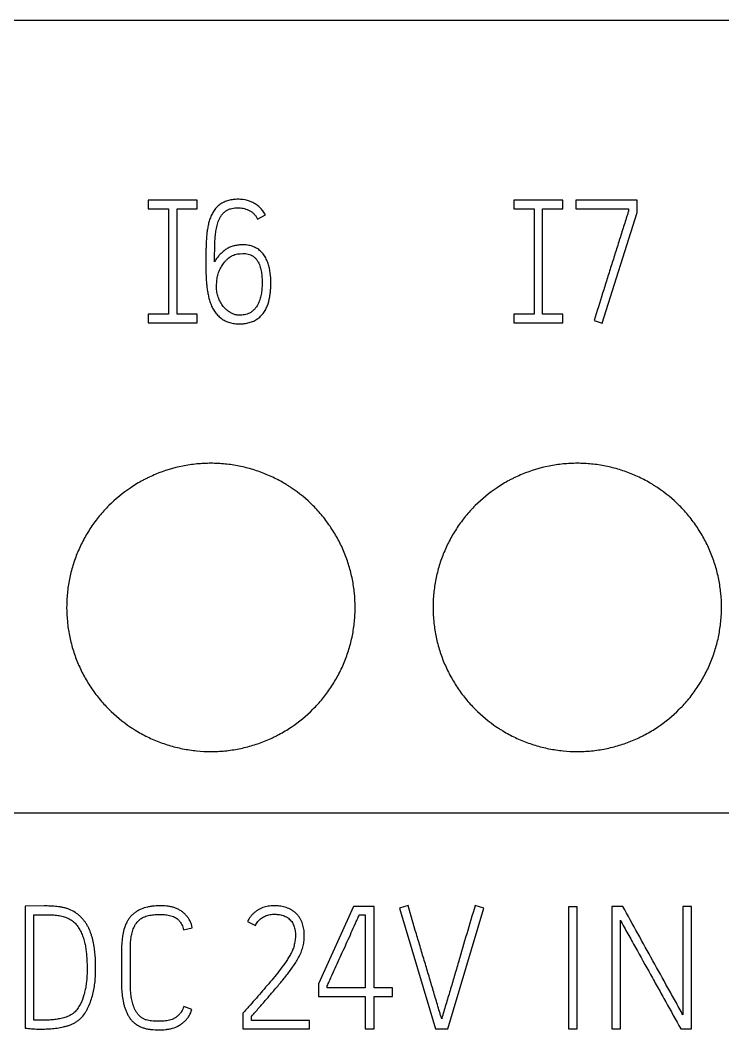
# Model space of a CAD drawing. Extents: x 0 to 420, y 0 to 297.
# Drawn here: x 140.95 to 150.69, y 222.46 to 236.47 of the extents above; entities that cross this region are included whole.
import ezdxf

# ---------------------------------------------------------------- set-up
doc = ezdxf.new("R2010")
doc.units = 0
doc.header["$LTSCALE"] = 23.1
doc.layers.add('10000_FRONT', color=7, linetype='CONTINUOUS')
doc.layers.add('10500_FRONT_LABELING', color=7, linetype='CONTINUOUS')

msp = doc.modelspace()

# ---------------------------------------------------------------- linework, layer by layer
at = {"layer": '10000_FRONT', "color": 7, "linetype": 'CONTINUOUS'}
for p, q in [((92.607, 236.469), (164.107, 236.469)), ((92.607, 225.469), (164.107, 225.469))]:
    msp.add_line(p, q, dxfattribs=at)
for points, knots in [([(145.597, 228.319), (145.597, 228.385), (145.594, 228.45), (145.581, 228.579), (145.571, 228.644), (145.546, 228.771), (145.531, 228.834), (145.502, 228.928), (145.492, 228.959), (145.47, 229.021), (145.458, 229.052), (145.421, 229.143), (145.365, 229.26), (145.298, 229.372), (145.244, 229.453), (145.225, 229.48), (145.187, 229.533), (145.166, 229.559), (145.104, 229.636), (145.06, 229.684), (144.922, 229.823), (144.821, 229.906), (144.698, 229.988), (144.685, 229.997), (144.657, 230.015), (144.643, 230.024), (144.6, 230.049), (144.572, 230.065), (144.485, 230.112), (144.426, 230.14), (144.305, 230.19), (144.244, 230.212), (144.15, 230.241), (144.118, 230.25), (144.054, 230.266), (144.022, 230.273), (143.925, 230.293), (143.795, 230.312), (143.664, 230.319), (143.534, 230.319), (143.468, 230.316), (143.369, 230.306), (143.336, 230.302), (143.271, 230.292), (143.109, 230.264), (142.953, 230.217), (142.801, 230.154), (142.771, 230.141), (142.726, 230.119), (142.711, 230.112), (142.682, 230.097), (142.609, 230.059), (142.539, 230.017), (142.376, 229.908), (142.275, 229.825), (142.158, 229.708), (142.136, 229.685), (142.092, 229.636), (142.07, 229.611), (142.008, 229.535), (141.97, 229.483), (141.897, 229.375), (141.864, 229.319), (141.818, 229.232), (141.803, 229.203), (141.775, 229.143), (141.761, 229.113), (141.724, 229.023), (141.68, 228.9), (141.648, 228.774), (141.629, 228.678), (141.624, 228.646), (141.614, 228.581), (141.61, 228.549), (141.6, 228.45), (141.597, 228.385), (141.597, 228.319)], [0, 0, 0, 0, 0.03125, 0.03125, 0.0625, 0.0625, 0.09375, 0.09375, 0.109375, 0.109375, 0.125, 0.125, 0.15625, 0.1875, 0.1875, 0.203125, 0.203125, 0.21875, 0.21875, 0.25, 0.25, 0.3125, 0.3125, 0.320312, 0.320312, 0.328125, 0.328125, 0.34375, 0.34375, 0.375, 0.375, 0.40625, 0.40625, 0.421875, 0.421875, 0.4375, 0.4375, 0.46875, 0.5, 0.5, 0.53125, 0.53125, 0.546875, 0.546875, 0.5625, 0.625, 0.625, 0.640625, 0.640625, 0.648438, 0.648438, 0.65625, 0.6875, 0.6875, 0.75, 0.75, 0.765625, 0.765625, 0.78125, 0.78125, 0.8125, 0.8125, 0.84375, 0.84375, 0.859375, 0.859375, 0.875, 0.875, 0.90625, 0.9375, 0.9375, 0.953125, 0.953125, 0.96875, 0.96875, 1, 1, 1, 1]), ([(150.677, 228.319), (150.677, 228.385), (150.674, 228.45), (150.661, 228.579), (150.651, 228.644), (150.626, 228.771), (150.611, 228.834), (150.582, 228.928), (150.572, 228.959), (150.55, 229.021), (150.538, 229.052), (150.501, 229.143), (150.445, 229.26), (150.378, 229.372), (150.324, 229.453), (150.305, 229.48), (150.267, 229.533), (150.246, 229.559), (150.184, 229.636), (150.14, 229.684), (150.002, 229.823), (149.901, 229.906), (149.778, 229.988), (149.765, 229.997), (149.737, 230.015), (149.723, 230.024), (149.68, 230.049), (149.652, 230.065), (149.565, 230.112), (149.506, 230.14), (149.385, 230.19), (149.324, 230.212), (149.23, 230.241), (149.198, 230.25), (149.134, 230.266), (149.102, 230.273), (149.005, 230.293), (148.875, 230.312), (148.744, 230.319), (148.614, 230.319), (148.548, 230.316), (148.449, 230.306), (148.416, 230.302), (148.351, 230.292), (148.189, 230.264), (148.033, 230.217), (147.881, 230.154), (147.851, 230.141), (147.806, 230.119), (147.791, 230.112), (147.762, 230.097), (147.689, 230.059), (147.619, 230.017), (147.456, 229.908), (147.355, 229.825), (147.238, 229.708), (147.216, 229.685), (147.172, 229.636), (147.15, 229.611), (147.088, 229.535), (147.05, 229.483), (146.977, 229.375), (146.944, 229.319), (146.898, 229.232), (146.883, 229.203), (146.855, 229.143), (146.841, 229.113), (146.804, 229.023), (146.76, 228.9), (146.728, 228.774), (146.709, 228.678), (146.704, 228.646), (146.694, 228.581), (146.69, 228.549), (146.68, 228.45), (146.677, 228.385), (146.677, 228.319)], [0, 0, 0, 0, 0.03125, 0.03125, 0.0625, 0.0625, 0.09375, 0.09375, 0.109375, 0.109375, 0.125, 0.125, 0.15625, 0.1875, 0.1875, 0.203125, 0.203125, 0.21875, 0.21875, 0.25, 0.25, 0.3125, 0.3125, 0.320312, 0.320312, 0.328125, 0.328125, 0.34375, 0.34375, 0.375, 0.375, 0.40625, 0.40625, 0.421875, 0.421875, 0.4375, 0.4375, 0.46875, 0.5, 0.5, 0.53125, 0.53125, 0.546875, 0.546875, 0.5625, 0.625, 0.625, 0.640625, 0.640625, 0.648438, 0.648438, 0.65625, 0.6875, 0.6875, 0.75, 0.75, 0.765625, 0.765625, 0.78125, 0.78125, 0.8125, 0.8125, 0.84375, 0.84375, 0.859375, 0.859375, 0.875, 0.875, 0.90625, 0.9375, 0.9375, 0.953125, 0.953125, 0.96875, 0.96875, 1, 1, 1, 1]), ([(141.597, 228.319), (141.597, 228.253), (141.6, 228.188), (141.613, 228.058), (141.622, 227.994), (141.648, 227.867), (141.663, 227.803), (141.692, 227.709), (141.702, 227.678), (141.724, 227.616), (141.736, 227.586), (141.773, 227.495), (141.829, 227.377), (141.896, 227.265), (141.95, 227.184), (141.969, 227.157), (142.007, 227.104), (142.028, 227.078), (142.09, 227.002), (142.134, 226.953), (142.272, 226.815), (142.373, 226.732), (142.496, 226.649), (142.51, 226.64), (142.537, 226.622), (142.551, 226.614), (142.594, 226.588), (142.623, 226.572), (142.709, 226.525), (142.768, 226.497), (142.889, 226.447), (142.95, 226.425), (143.044, 226.396), (143.076, 226.387), (143.14, 226.371), (143.172, 226.364), (143.269, 226.345), (143.399, 226.325), (143.53, 226.319), (143.66, 226.319), (143.726, 226.322), (143.825, 226.331), (143.858, 226.335), (143.923, 226.345), (143.955, 226.351), (144.052, 226.37), (144.115, 226.386), (144.24, 226.424), (144.302, 226.446), (144.393, 226.483), (144.423, 226.497), (144.467, 226.518), (144.482, 226.525), (144.512, 226.54), (144.585, 226.578), (144.655, 226.62), (144.818, 226.729), (144.919, 226.812), (145.035, 226.929), (145.058, 226.953), (145.102, 227.001), (145.124, 227.026), (145.186, 227.102), (145.224, 227.154), (145.297, 227.263), (145.33, 227.318), (145.376, 227.405), (145.391, 227.434), (145.419, 227.494), (145.433, 227.524), (145.47, 227.615), (145.514, 227.738), (145.546, 227.864), (145.565, 227.959), (145.57, 227.992), (145.58, 228.056), (145.584, 228.089), (145.594, 228.187), (145.597, 228.253), (145.597, 228.319)], [0, 0, 0, 0, 0.03125, 0.03125, 0.0625, 0.0625, 0.09375, 0.09375, 0.109375, 0.109375, 0.125, 0.125, 0.15625, 0.1875, 0.1875, 0.203125, 0.203125, 0.21875, 0.21875, 0.25, 0.25, 0.3125, 0.3125, 0.320312, 0.320312, 0.328125, 0.328125, 0.34375, 0.34375, 0.375, 0.375, 0.40625, 0.40625, 0.421875, 0.421875, 0.4375, 0.4375, 0.46875, 0.5, 0.5, 0.53125, 0.53125, 0.546875, 0.546875, 0.5625, 0.5625, 0.59375, 0.59375, 0.625, 0.625, 0.640625, 0.640625, 0.648438, 0.648438, 0.65625, 0.6875, 0.6875, 0.75, 0.75, 0.765625, 0.765625, 0.78125, 0.78125, 0.8125, 0.8125, 0.84375, 0.84375, 0.859375, 0.859375, 0.875, 0.875, 0.90625, 0.9375, 0.9375, 0.953125, 0.953125, 0.96875, 0.96875, 1, 1, 1, 1]), ([(146.677, 228.319), (146.677, 228.253), (146.68, 228.188), (146.693, 228.058), (146.702, 227.994), (146.728, 227.867), (146.743, 227.803), (146.772, 227.709), (146.782, 227.678), (146.804, 227.616), (146.816, 227.586), (146.853, 227.495), (146.909, 227.377), (146.976, 227.265), (147.03, 227.184), (147.049, 227.157), (147.087, 227.104), (147.108, 227.078), (147.17, 227.002), (147.214, 226.953), (147.352, 226.815), (147.453, 226.732), (147.576, 226.649), (147.59, 226.64), (147.617, 226.622), (147.631, 226.614), (147.674, 226.588), (147.703, 226.572), (147.789, 226.525), (147.848, 226.497), (147.969, 226.447), (148.03, 226.425), (148.124, 226.396), (148.156, 226.387), (148.22, 226.371), (148.252, 226.364), (148.349, 226.345), (148.479, 226.325), (148.61, 226.319), (148.74, 226.319), (148.806, 226.322), (148.905, 226.331), (148.938, 226.335), (149.003, 226.345), (149.035, 226.351), (149.132, 226.37), (149.195, 226.386), (149.32, 226.424), (149.382, 226.446), (149.473, 226.483), (149.503, 226.497), (149.547, 226.518), (149.562, 226.525), (149.592, 226.54), (149.665, 226.578), (149.735, 226.62), (149.898, 226.729), (149.999, 226.812), (150.115, 226.929), (150.138, 226.953), (150.182, 227.001), (150.204, 227.026), (150.266, 227.102), (150.304, 227.154), (150.377, 227.263), (150.41, 227.318), (150.456, 227.405), (150.471, 227.434), (150.499, 227.494), (150.513, 227.524), (150.55, 227.615), (150.594, 227.738), (150.626, 227.864), (150.645, 227.959), (150.65, 227.992), (150.66, 228.056), (150.664, 228.089), (150.674, 228.187), (150.677, 228.253), (150.677, 228.319)], [0, 0, 0, 0, 0.03125, 0.03125, 0.0625, 0.0625, 0.09375, 0.09375, 0.109375, 0.109375, 0.125, 0.125, 0.15625, 0.1875, 0.1875, 0.203125, 0.203125, 0.21875, 0.21875, 0.25, 0.25, 0.3125, 0.3125, 0.320312, 0.320312, 0.328125, 0.328125, 0.34375, 0.34375, 0.375, 0.375, 0.40625, 0.40625, 0.421875, 0.421875, 0.4375, 0.4375, 0.46875, 0.5, 0.5, 0.53125, 0.53125, 0.546875, 0.546875, 0.5625, 0.5625, 0.59375, 0.59375, 0.625, 0.625, 0.640625, 0.640625, 0.648438, 0.648438, 0.65625, 0.6875, 0.6875, 0.75, 0.75, 0.765625, 0.765625, 0.78125, 0.78125, 0.8125, 0.8125, 0.84375, 0.84375, 0.859375, 0.859375, 0.875, 0.875, 0.90625, 0.9375, 0.9375, 0.953125, 0.953125, 0.96875, 0.96875, 1, 1, 1, 1])]:
    msp.add_open_spline(points, degree=3, knots=knots, dxfattribs=at)
at = {"layer": '10500_FRONT_LABELING', "color": 7, "linetype": 'CONTINUOUS'}
for p, q in [((142.727, 233.969), (142.727, 233.849)), ((143.407, 233.969), (142.727, 233.969)), ((143.407, 233.849), (143.407, 233.969)), ((147.797, 233.969), (147.797, 233.849)), ((148.477, 233.969), (147.797, 233.969)), ((148.477, 233.849), (148.477, 233.969)), ((148.657, 233.971), (148.657, 233.851)), ((149.506, 233.971), (148.657, 233.971)), ((149.506, 233.799), (149.506, 233.971)), ((142.727, 233.849), (143.007, 233.849)), ((143.007, 233.849), (143.007, 232.389)), ((143.127, 232.389), (143.127, 233.849)), ((143.127, 233.849), (143.407, 233.849)), ((144.244, 233.709), (144.352, 233.766)), ((147.797, 233.849), (148.077, 233.849)), ((148.077, 233.849), (148.077, 232.389)), ((148.197, 232.389), (148.197, 233.849)), ((148.197, 233.849), (148.477, 233.849)), ((148.657, 233.851), (149.388, 233.851)), ((149.022, 232.262), (149.506, 233.799)), ((149.388, 233.851), (149.388, 233.818)), ((144.036, 233.351), (143.994, 233.349)), ((144.003, 233.228), (144.041, 233.231)), ((142.727, 232.389), (142.727, 232.269)), ((143.007, 232.389), (142.727, 232.389)), ((143.407, 232.389), (143.127, 232.389)), ((143.407, 232.269), (143.407, 232.389)), ((147.797, 232.389), (147.797, 232.269)), ((148.077, 232.389), (147.797, 232.389)), ((148.477, 232.389), (148.197, 232.389)), ((148.477, 232.269), (148.477, 232.389)), ((142.727, 232.269), (143.407, 232.269)), ((147.797, 232.269), (148.477, 232.269)), ((148.909, 232.299), (149.022, 232.262)), ((141.284, 224.176), (141.023, 224.173)), ((141.023, 224.173), (141.023, 222.48)), ((145.575, 224.169), (145.089, 223.094)), ((145.861, 224.169), (145.575, 224.169)), ((145.861, 223.037), (145.861, 224.169)), ((146.33, 224.18), (146.212, 224.147)), ((146.212, 224.147), (146.712, 222.469)), ((146.881, 222.469), (147.379, 224.147)), ((147.379, 224.147), (147.261, 224.18)), ((148.557, 224.164), (148.557, 222.469)), ((148.675, 224.164), (148.557, 224.164)), ((148.675, 222.469), (148.675, 224.164)), ((149.156, 224.169), (149.156, 222.469)), ((149.309, 224.169), (149.156, 224.169)), ((150.141, 224.169), (150.141, 222.664)), ((150.262, 224.169), (150.141, 224.169)), ((150.262, 222.469), (150.262, 224.169)), ((141.144, 222.591), (141.144, 224.053)), ((141.144, 224.053), (141.331, 224.053)), ((144.105, 223.959), (144.214, 223.905)), ((145.654, 224.051), (145.738, 224.051)), ((145.738, 224.051), (145.738, 223.037)), ((149.274, 222.469), (149.274, 223.978)), ((143.218, 223.846), (143.336, 223.874)), ((142.357, 223.567), (142.357, 223.119)), ((142.48, 223.119), (142.48, 223.567)), ((145.089, 223.094), (145.089, 222.919)), ((145.209, 223.037), (145.209, 223.068)), ((145.738, 223.037), (145.209, 223.037)), ((146.116, 223.037), (145.861, 223.037)), ((146.116, 222.919), (146.116, 223.037)), ((145.089, 222.919), (145.738, 222.919)), ((145.738, 222.919), (145.738, 222.469)), ((145.861, 222.469), (145.861, 222.919)), ((145.861, 222.919), (146.116, 222.919)), ((143.333, 222.737), (143.22, 222.778)), ((144.055, 222.702), (144.04, 222.686)), ((144.04, 222.686), (144.04, 222.469)), ((144.161, 222.587), (144.161, 222.643)), ((144.964, 222.587), (144.161, 222.587)), ((144.964, 222.469), (144.964, 222.587)), ((144.04, 222.469), (144.964, 222.469)), ((145.738, 222.469), (145.861, 222.469)), ((146.712, 222.469), (146.881, 222.469)), ((148.557, 222.469), (148.675, 222.469)), ((149.156, 222.469), (149.274, 222.469)), ((150.113, 222.469), (150.262, 222.469))]:
    msp.add_line(p, q, dxfattribs=at)
for points, knots in [([(144.352, 233.766), (144.342, 233.786), (144.33, 233.804), (144.304, 233.839), (144.29, 233.855), (144.258, 233.886), (144.241, 233.9), (144.204, 233.924), (144.185, 233.935), (144.124, 233.962), (144.082, 233.974), (144.016, 233.982), (143.994, 233.983), (143.95, 233.983), (143.928, 233.982), (143.896, 233.978), (143.885, 233.977), (143.863, 233.973), (143.852, 233.97), (143.82, 233.962), (143.8, 233.954), (143.77, 233.94), (143.76, 233.935), (143.741, 233.924), (143.732, 233.918), (143.705, 233.898), (143.689, 233.884), (143.666, 233.86), (143.659, 233.851), (143.646, 233.834), (143.639, 233.825), (143.622, 233.797), (143.611, 233.778), (143.598, 233.748), (143.594, 233.738), (143.586, 233.717), (143.582, 233.707), (143.572, 233.676), (143.567, 233.655), (143.557, 233.612), (143.553, 233.591), (143.546, 233.548), (143.543, 233.527), (143.539, 233.484), (143.537, 233.462), (143.533, 233.419), (143.532, 233.397), (143.53, 233.354), (143.529, 233.332), (143.529, 233.288), (143.528, 233.267), (143.527, 233.201), (143.527, 233.158), (143.527, 233.071), (143.527, 233.028), (143.529, 232.941), (143.53, 232.898), (143.534, 232.833), (143.536, 232.811), (143.541, 232.768), (143.543, 232.747), (143.55, 232.704), (143.554, 232.682), (143.563, 232.64), (143.568, 232.618), (143.58, 232.576), (143.586, 232.555), (143.598, 232.523), (143.602, 232.512), (143.611, 232.492), (143.616, 232.482), (143.632, 232.452), (143.643, 232.433), (143.663, 232.405), (143.67, 232.396), (143.685, 232.379), (143.692, 232.371), (143.716, 232.348), (143.734, 232.334), (143.762, 232.315), (143.772, 232.309), (143.791, 232.298), (143.801, 232.293), (143.832, 232.279), (143.853, 232.272), (143.886, 232.265), (143.898, 232.263), (143.92, 232.259), (143.953, 232.255), (143.987, 232.254), (144.021, 232.255), (144.032, 232.256), (144.054, 232.257), (144.066, 232.259), (144.099, 232.264), (144.121, 232.269), (144.153, 232.279), (144.164, 232.283), (144.185, 232.291), (144.195, 232.296), (144.225, 232.312), (144.244, 232.324), (144.27, 232.345), (144.278, 232.353), (144.294, 232.368), (144.302, 232.377), (144.324, 232.402), (144.337, 232.421), (144.36, 232.459), (144.369, 232.48), (144.395, 232.542), (144.405, 232.585), (144.417, 232.651), (144.42, 232.673), (144.424, 232.718), (144.426, 232.74), (144.428, 232.784), (144.428, 232.806), (144.427, 232.85), (144.427, 232.872), (144.423, 232.938), (144.417, 232.982), (144.403, 233.048), (144.397, 233.07), (144.383, 233.113), (144.375, 233.133), (144.36, 233.164), (144.354, 233.174), (144.343, 233.193), (144.336, 233.202), (144.317, 233.23), (144.302, 233.246), (144.277, 233.27), (144.269, 233.277), (144.251, 233.291), (144.241, 233.297), (144.212, 233.314), (144.192, 233.323), (144.16, 233.334), (144.149, 233.337), (144.127, 233.343), (144.115, 233.345), (144.093, 233.349), (144.082, 233.35), (144.059, 233.351), (144.048, 233.352), (144.036, 233.351)], [0, 0, 0, 0, 0.015625, 0.015625, 0.03125, 0.03125, 0.046875, 0.046875, 0.0625, 0.0625, 0.09375, 0.09375, 0.109375, 0.109375, 0.125, 0.125, 0.132812, 0.132812, 0.140625, 0.140625, 0.15625, 0.15625, 0.164062, 0.164062, 0.171875, 0.171875, 0.1875, 0.1875, 0.195312, 0.195312, 0.203125, 0.203125, 0.21875, 0.21875, 0.226562, 0.226562, 0.234375, 0.234375, 0.25, 0.25, 0.265625, 0.265625, 0.28125, 0.28125, 0.296875, 0.296875, 0.3125, 0.3125, 0.328125, 0.328125, 0.34375, 0.34375, 0.375, 0.375, 0.40625, 0.40625, 0.4375, 0.4375, 0.453125, 0.453125, 0.46875, 0.46875, 0.484375, 0.484375, 0.5, 0.5, 0.515625, 0.515625, 0.523438, 0.523438, 0.53125, 0.53125, 0.546875, 0.546875, 0.554688, 0.554688, 0.5625, 0.5625, 0.578125, 0.578125, 0.585938, 0.585938, 0.59375, 0.59375, 0.609375, 0.609375, 0.617188, 0.617188, 0.625, 0.640625, 0.640625, 0.648438, 0.648438, 0.65625, 0.65625, 0.671875, 0.671875, 0.679688, 0.679688, 0.6875, 0.6875, 0.703125, 0.703125, 0.710938, 0.710938, 0.71875, 0.71875, 0.734375, 0.734375, 0.75, 0.75, 0.78125, 0.78125, 0.796875, 0.796875, 0.8125, 0.8125, 0.828125, 0.828125, 0.84375, 0.84375, 0.875, 0.875, 0.890625, 0.890625, 0.90625, 0.90625, 0.914062, 0.914062, 0.921875, 0.921875, 0.9375, 0.9375, 0.945312, 0.945312, 0.953125, 0.953125, 0.96875, 0.96875, 0.976562, 0.976562, 0.984375, 0.984375, 0.992188, 0.992188, 1, 1, 1, 1]), ([(143.647, 233.113), (143.647, 233.165), (143.648, 233.217), (143.65, 233.295), (143.65, 233.321), (143.652, 233.373), (143.653, 233.399), (143.657, 233.451), (143.659, 233.477), (143.665, 233.529), (143.669, 233.554), (143.679, 233.605), (143.685, 233.63), (143.697, 233.667), (143.701, 233.68), (143.711, 233.704), (143.717, 233.716), (143.729, 233.739), (143.736, 233.75), (143.751, 233.771), (143.76, 233.782), (143.778, 233.801), (143.788, 233.809), (143.809, 233.825), (143.82, 233.832), (143.838, 233.84), (143.844, 233.843), (143.857, 233.848), (143.863, 233.85), (143.882, 233.855), (143.895, 233.858), (143.921, 233.862), (143.934, 233.863), (143.96, 233.865), (143.974, 233.865), (144.013, 233.864), (144.039, 233.861), (144.077, 233.85), (144.09, 233.846), (144.114, 233.836), (144.126, 233.83), (144.149, 233.817), (144.16, 233.809), (144.181, 233.793), (144.19, 233.784), (144.208, 233.765), (144.216, 233.755), (144.231, 233.733), (144.238, 233.721), (144.244, 233.709)], [0, 0, 0, 0, 0.125, 0.125, 0.1875, 0.1875, 0.25, 0.25, 0.3125, 0.3125, 0.375, 0.375, 0.4375, 0.4375, 0.46875, 0.46875, 0.5, 0.5, 0.53125, 0.53125, 0.5625, 0.5625, 0.59375, 0.59375, 0.625, 0.625, 0.640625, 0.640625, 0.65625, 0.65625, 0.6875, 0.6875, 0.71875, 0.71875, 0.75, 0.75, 0.8125, 0.8125, 0.84375, 0.84375, 0.875, 0.875, 0.90625, 0.90625, 0.9375, 0.9375, 0.96875, 0.96875, 1, 1, 1, 1]), ([(149.388, 233.818), (149.385, 233.81), (149.382, 233.802), (149.377, 233.786), (149.375, 233.779), (149.367, 233.755), (149.362, 233.739), (149.347, 233.692), (149.337, 233.66), (149.307, 233.565), (149.287, 233.502), (149.247, 233.375), (149.227, 233.312), (149.197, 233.217), (149.187, 233.185), (149.167, 233.122), (149.157, 233.091), (149.127, 232.996), (149.108, 232.932), (149.068, 232.806), (149.048, 232.742), (148.989, 232.552), (148.949, 232.426), (148.909, 232.299)], [0, 0, 0, 0, 0.015625, 0.015625, 0.03125, 0.03125, 0.0625, 0.0625, 0.125, 0.125, 0.25, 0.25, 0.375, 0.375, 0.4375, 0.4375, 0.5, 0.5, 0.625, 0.625, 0.75, 0.75, 1, 1, 1, 1]), ([(143.994, 233.349), (143.975, 233.348), (143.957, 233.345), (143.921, 233.338), (143.904, 233.333), (143.878, 233.324), (143.869, 233.321), (143.852, 233.314), (143.844, 233.31), (143.819, 233.297), (143.804, 233.288), (143.782, 233.272), (143.775, 233.266), (143.761, 233.255), (143.754, 233.248), (143.734, 233.229), (143.721, 233.216), (143.703, 233.196), (143.697, 233.189), (143.685, 233.175), (143.68, 233.168), (143.664, 233.145), (143.655, 233.13), (143.647, 233.113)], [0, 0, 0, 0, 0.125, 0.125, 0.25, 0.25, 0.3125, 0.3125, 0.375, 0.375, 0.5, 0.5, 0.5625, 0.5625, 0.625, 0.625, 0.75, 0.75, 0.8125, 0.8125, 0.875, 0.875, 1, 1, 1, 1]), ([(144.041, 233.231), (144.054, 233.231), (144.066, 233.231), (144.09, 233.228), (144.102, 233.225), (144.126, 233.219), (144.138, 233.215), (144.161, 233.206), (144.171, 233.2), (144.187, 233.19), (144.192, 233.186), (144.201, 233.178), (144.206, 233.174), (144.219, 233.161), (144.227, 233.152), (144.238, 233.137), (144.241, 233.132), (144.248, 233.121), (144.251, 233.116), (144.259, 233.1), (144.264, 233.089), (144.273, 233.066), (144.277, 233.054), (144.284, 233.031), (144.287, 233.019), (144.295, 232.983), (144.299, 232.959), (144.304, 232.911), (144.306, 232.886), (144.307, 232.85), (144.307, 232.838), (144.307, 232.813), (144.307, 232.801), (144.306, 232.777), (144.306, 232.764), (144.304, 232.74), (144.303, 232.728), (144.299, 232.692), (144.296, 232.668), (144.288, 232.632), (144.285, 232.62), (144.278, 232.597), (144.275, 232.585), (144.262, 232.55), (144.251, 232.528), (144.232, 232.496), (144.225, 232.486), (144.21, 232.467), (144.202, 232.458), (144.184, 232.44), (144.175, 232.432), (144.156, 232.417), (144.145, 232.41), (144.123, 232.398), (144.112, 232.394), (144.088, 232.386), (144.076, 232.383), (144.04, 232.376), (144.015, 232.374), (143.984, 232.375), (143.978, 232.375), (143.965, 232.376), (143.959, 232.377), (143.941, 232.38), (143.929, 232.383), (143.905, 232.391), (143.894, 232.395), (143.872, 232.407), (143.861, 232.413), (143.84, 232.427), (143.831, 232.434), (143.812, 232.45), (143.803, 232.459), (143.776, 232.485), (143.761, 232.504), (143.734, 232.545), (143.722, 232.567), (143.702, 232.612), (143.695, 232.635), (143.686, 232.671), (143.683, 232.683), (143.679, 232.708), (143.677, 232.72), (143.675, 232.756), (143.675, 232.78), (143.677, 232.817), (143.678, 232.829), (143.68, 232.853), (143.681, 232.866), (143.686, 232.902), (143.691, 232.926), (143.705, 232.972), (143.714, 232.995), (143.73, 233.028), (143.736, 233.039), (143.749, 233.06), (143.756, 233.07), (143.77, 233.089), (143.777, 233.099), (143.792, 233.118), (143.8, 233.127), (143.817, 233.145), (143.826, 233.154), (143.845, 233.17), (143.854, 233.177), (143.87, 233.187), (143.875, 233.19), (143.886, 233.196), (143.891, 233.199), (143.908, 233.207), (143.919, 233.212), (143.942, 233.219), (143.954, 233.222), (143.979, 233.226), (143.991, 233.228), (144.003, 233.228)], [0, 0, 0, 0, 0.015625, 0.015625, 0.03125, 0.03125, 0.046875, 0.046875, 0.0625, 0.0625, 0.070312, 0.070312, 0.078125, 0.078125, 0.09375, 0.09375, 0.101562, 0.101562, 0.109375, 0.109375, 0.125, 0.125, 0.140625, 0.140625, 0.15625, 0.15625, 0.1875, 0.1875, 0.21875, 0.21875, 0.234375, 0.234375, 0.25, 0.25, 0.265625, 0.265625, 0.28125, 0.28125, 0.3125, 0.3125, 0.328125, 0.328125, 0.34375, 0.34375, 0.375, 0.375, 0.390625, 0.390625, 0.40625, 0.40625, 0.421875, 0.421875, 0.4375, 0.4375, 0.453125, 0.453125, 0.46875, 0.46875, 0.5, 0.5, 0.507812, 0.507812, 0.515625, 0.515625, 0.53125, 0.53125, 0.546875, 0.546875, 0.5625, 0.5625, 0.578125, 0.578125, 0.59375, 0.59375, 0.625, 0.625, 0.65625, 0.65625, 0.6875, 0.6875, 0.703125, 0.703125, 0.71875, 0.71875, 0.75, 0.75, 0.765625, 0.765625, 0.78125, 0.78125, 0.8125, 0.8125, 0.84375, 0.84375, 0.859375, 0.859375, 0.875, 0.875, 0.890625, 0.890625, 0.90625, 0.90625, 0.921875, 0.921875, 0.9375, 0.9375, 0.945312, 0.945312, 0.953125, 0.953125, 0.96875, 0.96875, 0.984375, 0.984375, 1, 1, 1, 1]), ([(141.023, 222.48), (141.038, 222.479), (141.053, 222.478), (141.082, 222.475), (141.097, 222.473), (141.126, 222.471), (141.141, 222.47), (141.171, 222.468), (141.185, 222.467), (141.23, 222.466), (141.259, 222.466), (141.318, 222.468), (141.347, 222.469), (141.406, 222.474), (141.435, 222.477), (141.494, 222.486), (141.523, 222.491), (141.566, 222.501), (141.581, 222.505), (141.61, 222.513), (141.624, 222.517), (141.652, 222.528), (141.666, 222.533), (141.693, 222.546), (141.707, 222.553), (141.732, 222.568), (141.745, 222.577), (141.769, 222.595), (141.78, 222.605), (141.811, 222.636), (141.83, 222.659), (141.855, 222.696), (141.863, 222.709), (141.878, 222.734), (141.885, 222.747), (141.905, 222.787), (141.917, 222.814), (141.937, 222.87), (141.946, 222.899), (141.962, 222.956), (141.968, 222.985), (141.979, 223.043), (141.984, 223.072), (141.991, 223.131), (141.994, 223.16), (141.998, 223.219), (141.999, 223.248), (141.999, 223.308), (141.999, 223.338), (141.998, 223.397), (141.997, 223.427), (141.993, 223.486), (141.991, 223.515), (141.984, 223.574), (141.98, 223.603), (141.972, 223.647), (141.969, 223.661), (141.963, 223.69), (141.96, 223.705), (141.952, 223.734), (141.948, 223.748), (141.939, 223.777), (141.935, 223.791), (141.919, 223.833), (141.907, 223.86), (141.886, 223.9), (141.878, 223.913), (141.862, 223.938), (141.854, 223.95), (141.836, 223.974), (141.826, 223.986), (141.807, 224.008), (141.797, 224.019), (141.775, 224.04), (141.764, 224.05), (141.747, 224.064), (141.741, 224.068), (141.729, 224.077), (141.722, 224.081), (141.691, 224.102), (141.664, 224.115), (141.622, 224.132), (141.608, 224.137), (141.58, 224.146), (141.565, 224.15), (141.536, 224.157), (141.521, 224.16), (141.492, 224.164), (141.477, 224.166), (141.433, 224.171), (141.403, 224.172), (141.358, 224.174), (141.343, 224.175), (141.313, 224.176), (141.299, 224.176), (141.284, 224.176)], [0, 0, 0, 0, 0.015625, 0.015625, 0.03125, 0.03125, 0.046875, 0.046875, 0.0625, 0.0625, 0.09375, 0.09375, 0.125, 0.125, 0.15625, 0.15625, 0.1875, 0.1875, 0.203125, 0.203125, 0.21875, 0.21875, 0.234375, 0.234375, 0.25, 0.25, 0.265625, 0.265625, 0.28125, 0.28125, 0.3125, 0.3125, 0.328125, 0.328125, 0.34375, 0.34375, 0.375, 0.375, 0.40625, 0.40625, 0.4375, 0.4375, 0.46875, 0.46875, 0.5, 0.5, 0.53125, 0.53125, 0.5625, 0.5625, 0.59375, 0.59375, 0.625, 0.625, 0.65625, 0.65625, 0.671875, 0.671875, 0.6875, 0.6875, 0.703125, 0.703125, 0.71875, 0.71875, 0.75, 0.75, 0.765625, 0.765625, 0.78125, 0.78125, 0.796875, 0.796875, 0.8125, 0.8125, 0.828125, 0.828125, 0.835938, 0.835938, 0.84375, 0.84375, 0.875, 0.875, 0.890625, 0.890625, 0.90625, 0.90625, 0.921875, 0.921875, 0.9375, 0.9375, 0.96875, 0.96875, 0.984375, 0.984375, 1, 1, 1, 1]), ([(143.336, 223.874), (143.332, 223.906), (143.322, 223.936), (143.305, 223.972), (143.301, 223.979), (143.293, 223.993), (143.289, 224), (143.276, 224.02), (143.266, 224.032), (143.244, 224.056), (143.233, 224.067), (143.209, 224.088), (143.196, 224.098), (143.169, 224.115), (143.155, 224.123), (143.127, 224.138), (143.112, 224.144), (143.082, 224.155), (143.067, 224.159), (143.036, 224.166), (143.02, 224.169), (142.972, 224.176), (142.941, 224.178), (142.877, 224.178), (142.846, 224.177), (142.798, 224.173), (142.782, 224.171), (142.751, 224.166), (142.735, 224.163), (142.688, 224.153), (142.658, 224.143), (142.614, 224.125), (142.599, 224.118), (142.572, 224.102), (142.558, 224.094), (142.533, 224.075), (142.52, 224.065), (142.497, 224.043), (142.486, 224.031), (142.466, 224.007), (142.457, 223.994), (142.44, 223.967), (142.432, 223.953), (142.411, 223.91), (142.4, 223.88), (142.382, 223.82), (142.376, 223.789), (142.361, 223.694), (142.357, 223.631), (142.357, 223.567)], [0, 0, 0, 0, 0.0625, 0.0625, 0.078125, 0.078125, 0.09375, 0.09375, 0.125, 0.125, 0.15625, 0.15625, 0.1875, 0.1875, 0.21875, 0.21875, 0.25, 0.25, 0.28125, 0.28125, 0.3125, 0.3125, 0.375, 0.375, 0.4375, 0.4375, 0.46875, 0.46875, 0.5, 0.5, 0.5625, 0.5625, 0.59375, 0.59375, 0.625, 0.625, 0.65625, 0.65625, 0.6875, 0.6875, 0.71875, 0.71875, 0.75, 0.75, 0.8125, 0.8125, 0.875, 0.875, 1, 1, 1, 1]), ([(142.48, 223.567), (142.48, 223.592), (142.48, 223.616), (142.483, 223.665), (142.484, 223.689), (142.49, 223.738), (142.494, 223.762), (142.505, 223.809), (142.512, 223.833), (142.525, 223.868), (142.53, 223.879), (142.541, 223.901), (142.547, 223.912), (142.567, 223.943), (142.582, 223.962), (142.605, 223.982), (142.61, 223.986), (142.62, 223.994), (142.625, 223.997), (142.64, 224.008), (142.651, 224.014), (142.673, 224.024), (142.684, 224.029), (142.708, 224.037), (142.72, 224.04), (142.744, 224.045), (142.756, 224.047), (142.78, 224.051), (142.792, 224.052), (142.829, 224.056), (142.853, 224.057), (142.902, 224.058), (142.927, 224.058), (142.976, 224.054), (143, 224.051), (143.037, 224.042), (143.048, 224.039), (143.072, 224.031), (143.083, 224.026), (143.105, 224.015), (143.115, 224.008), (143.135, 223.993), (143.144, 223.985), (143.161, 223.967), (143.169, 223.957), (143.182, 223.937), (143.188, 223.926), (143.199, 223.904), (143.204, 223.893), (143.212, 223.87), (143.215, 223.858), (143.218, 223.846)], [0, 0, 0, 0, 0.0625, 0.0625, 0.125, 0.125, 0.1875, 0.1875, 0.25, 0.25, 0.28125, 0.28125, 0.3125, 0.3125, 0.375, 0.375, 0.390625, 0.390625, 0.40625, 0.40625, 0.4375, 0.4375, 0.46875, 0.46875, 0.5, 0.5, 0.53125, 0.53125, 0.5625, 0.5625, 0.625, 0.625, 0.6875, 0.6875, 0.75, 0.75, 0.78125, 0.78125, 0.8125, 0.8125, 0.84375, 0.84375, 0.875, 0.875, 0.90625, 0.90625, 0.9375, 0.9375, 0.96875, 0.96875, 1, 1, 1, 1]), ([(144.214, 223.905), (144.223, 223.925), (144.235, 223.943), (144.256, 223.969), (144.264, 223.977), (144.28, 223.992), (144.296, 224.006), (144.315, 224.018), (144.334, 224.029), (144.344, 224.034), (144.375, 224.047), (144.396, 224.053), (144.429, 224.058), (144.44, 224.059), (144.462, 224.06), (144.473, 224.06), (144.506, 224.06), (144.528, 224.058), (144.56, 224.053), (144.571, 224.05), (144.593, 224.044), (144.603, 224.041), (144.624, 224.033), (144.634, 224.028), (144.648, 224.02), (144.653, 224.017), (144.662, 224.011), (144.667, 224.008), (144.68, 223.998), (144.688, 223.991), (144.703, 223.975), (144.711, 223.967), (144.724, 223.949), (144.729, 223.939), (144.74, 223.92), (144.744, 223.91), (144.752, 223.889), (144.755, 223.878), (144.76, 223.857), (144.763, 223.846), (144.766, 223.825), (144.767, 223.814), (144.769, 223.792), (144.769, 223.781), (144.769, 223.747), (144.768, 223.726), (144.762, 223.682), (144.758, 223.661), (144.751, 223.629), (144.748, 223.618), (144.742, 223.597), (144.738, 223.586), (144.727, 223.556), (144.718, 223.536), (144.697, 223.497), (144.686, 223.479), (144.663, 223.442), (144.651, 223.423), (144.615, 223.369), (144.589, 223.334), (144.537, 223.264), (144.51, 223.23), (144.455, 223.162), (144.427, 223.129), (144.37, 223.063), (144.342, 223.03), (144.285, 222.964), (144.256, 222.931), (144.199, 222.865), (144.17, 222.833), (144.127, 222.784), (144.113, 222.767), (144.084, 222.735), (144.069, 222.719), (144.055, 222.702)], [0, 0, 0, 0, 0.03125, 0.03125, 0.046875, 0.046875, 0.0625, 0.078125, 0.078125, 0.09375, 0.09375, 0.125, 0.125, 0.140625, 0.140625, 0.15625, 0.15625, 0.1875, 0.1875, 0.203125, 0.203125, 0.21875, 0.21875, 0.234375, 0.234375, 0.242188, 0.242188, 0.25, 0.25, 0.265625, 0.265625, 0.28125, 0.28125, 0.296875, 0.296875, 0.3125, 0.3125, 0.328125, 0.328125, 0.34375, 0.34375, 0.359375, 0.359375, 0.375, 0.375, 0.40625, 0.40625, 0.4375, 0.4375, 0.453125, 0.453125, 0.46875, 0.46875, 0.5, 0.5, 0.53125, 0.53125, 0.5625, 0.5625, 0.625, 0.625, 0.6875, 0.6875, 0.75, 0.75, 0.8125, 0.8125, 0.875, 0.875, 0.9375, 0.9375, 0.96875, 0.96875, 1, 1, 1, 1]), ([(144.161, 222.643), (144.194, 222.682), (144.228, 222.721), (144.296, 222.799), (144.33, 222.838), (144.397, 222.916), (144.431, 222.955), (144.498, 223.034), (144.532, 223.073), (144.598, 223.153), (144.63, 223.193), (144.677, 223.254), (144.693, 223.275), (144.723, 223.317), (144.738, 223.338), (144.768, 223.381), (144.782, 223.402), (144.808, 223.447), (144.82, 223.469), (144.837, 223.504), (144.842, 223.516), (144.851, 223.54), (144.856, 223.552), (144.864, 223.577), (144.868, 223.589), (144.874, 223.615), (144.877, 223.627), (144.885, 223.665), (144.888, 223.691), (144.892, 223.742), (144.892, 223.768), (144.891, 223.807), (144.89, 223.82), (144.886, 223.846), (144.885, 223.858), (144.877, 223.897), (144.871, 223.922), (144.859, 223.952), (144.857, 223.958), (144.851, 223.97), (144.848, 223.976), (144.839, 223.993), (144.833, 224.005), (144.819, 224.026), (144.811, 224.036), (144.798, 224.051), (144.794, 224.056), (144.785, 224.065), (144.78, 224.07), (144.766, 224.084), (144.756, 224.092), (144.735, 224.107), (144.724, 224.114), (144.702, 224.127), (144.69, 224.133), (144.666, 224.143), (144.654, 224.148), (144.617, 224.16), (144.592, 224.167), (144.554, 224.173), (144.541, 224.175), (144.515, 224.177), (144.502, 224.178), (144.463, 224.179), (144.437, 224.178), (144.398, 224.173), (144.385, 224.171), (144.359, 224.166), (144.347, 224.163), (144.309, 224.151), (144.286, 224.141), (144.251, 224.122), (144.24, 224.114), (144.219, 224.099), (144.199, 224.083), (144.18, 224.065), (144.162, 224.046), (144.154, 224.036), (144.13, 224.005), (144.116, 223.983), (144.105, 223.959)], [0, 0, 0, 0, 0.0625, 0.0625, 0.125, 0.125, 0.1875, 0.1875, 0.25, 0.25, 0.3125, 0.3125, 0.34375, 0.34375, 0.375, 0.375, 0.40625, 0.40625, 0.4375, 0.4375, 0.453125, 0.453125, 0.46875, 0.46875, 0.484375, 0.484375, 0.5, 0.5, 0.53125, 0.53125, 0.5625, 0.5625, 0.578125, 0.578125, 0.59375, 0.59375, 0.625, 0.625, 0.632812, 0.632812, 0.640625, 0.640625, 0.65625, 0.65625, 0.671875, 0.671875, 0.679688, 0.679688, 0.6875, 0.6875, 0.703125, 0.703125, 0.71875, 0.71875, 0.734375, 0.734375, 0.75, 0.75, 0.78125, 0.78125, 0.796875, 0.796875, 0.8125, 0.8125, 0.84375, 0.84375, 0.859375, 0.859375, 0.875, 0.875, 0.90625, 0.90625, 0.921875, 0.921875, 0.9375, 0.953125, 0.953125, 0.96875, 0.96875, 1, 1, 1, 1]), ([(146.797, 222.61), (146.791, 222.626), (146.786, 222.643), (146.776, 222.675), (146.771, 222.692), (146.757, 222.741), (146.747, 222.773), (146.718, 222.872), (146.699, 222.937), (146.66, 223.068), (146.641, 223.134), (146.612, 223.232), (146.602, 223.264), (146.582, 223.33), (146.573, 223.362), (146.553, 223.428), (146.543, 223.46), (146.523, 223.526), (146.514, 223.559), (146.485, 223.657), (146.465, 223.722), (146.407, 223.919), (146.368, 224.049), (146.33, 224.18)], [0, 0, 0, 0, 0.03125, 0.03125, 0.0625, 0.0625, 0.125, 0.125, 0.25, 0.25, 0.375, 0.375, 0.4375, 0.4375, 0.5, 0.5, 0.5625, 0.5625, 0.625, 0.625, 0.75, 0.75, 1, 1, 1, 1]), ([(147.261, 224.18), (147.222, 224.05), (147.182, 223.919), (147.105, 223.657), (147.067, 223.526), (147.01, 223.33), (146.991, 223.264), (146.952, 223.133), (146.933, 223.068), (146.894, 222.937), (146.874, 222.872), (146.845, 222.774), (146.835, 222.741), (146.821, 222.692), (146.816, 222.675), (146.807, 222.643), (146.802, 222.626), (146.797, 222.61)], [0, 0, 0, 0, 0.25, 0.25, 0.5, 0.5, 0.625, 0.625, 0.75, 0.75, 0.875, 0.875, 0.9375, 0.9375, 0.96875, 0.96875, 1, 1, 1, 1]), ([(150.141, 222.664), (150.125, 222.696), (150.107, 222.727), (150.072, 222.79), (150.055, 222.821), (150.003, 222.915), (149.968, 222.978), (149.863, 223.165), (149.794, 223.291), (149.655, 223.541), (149.586, 223.667), (149.447, 223.918), (149.378, 224.043), (149.309, 224.169)], [0, 0, 0, 0, 0.0625, 0.0625, 0.125, 0.125, 0.25, 0.25, 0.5, 0.5, 0.75, 0.75, 1, 1, 1, 1]), ([(141.331, 224.053), (141.355, 224.053), (141.379, 224.053), (141.427, 224.05), (141.451, 224.048), (141.499, 224.042), (141.523, 224.038), (141.558, 224.027), (141.57, 224.024), (141.592, 224.015), (141.604, 224.01), (141.626, 224), (141.636, 223.994), (141.657, 223.982), (141.667, 223.975), (141.696, 223.953), (141.714, 223.936), (141.745, 223.899), (141.759, 223.879), (141.784, 223.837), (141.795, 223.816), (141.814, 223.772), (141.823, 223.749), (141.834, 223.715), (141.837, 223.703), (141.844, 223.68), (141.847, 223.668), (141.855, 223.633), (141.859, 223.609), (141.866, 223.562), (141.869, 223.538), (141.873, 223.491), (141.875, 223.467), (141.877, 223.419), (141.878, 223.395), (141.88, 223.347), (141.881, 223.323), (141.881, 223.275), (141.88, 223.251), (141.879, 223.203), (141.877, 223.18), (141.873, 223.132), (141.87, 223.108), (141.863, 223.061), (141.859, 223.038), (141.849, 222.991), (141.844, 222.967), (141.824, 222.898), (141.808, 222.853), (141.774, 222.788), (141.762, 222.768), (141.734, 222.729), (141.718, 222.711), (141.696, 222.691), (141.691, 222.687), (141.681, 222.679), (141.667, 222.668), (141.652, 222.659), (141.63, 222.648), (141.619, 222.643), (141.596, 222.635), (141.585, 222.631), (141.562, 222.624), (141.55, 222.621), (141.527, 222.615), (141.515, 222.613), (141.48, 222.606), (141.456, 222.602), (141.409, 222.596), (141.385, 222.593), (141.349, 222.591), (141.337, 222.591), (141.313, 222.59), (141.3, 222.589), (141.264, 222.589), (141.24, 222.589), (141.204, 222.589), (141.192, 222.589), (141.168, 222.589), (141.156, 222.59), (141.144, 222.591)], [0, 0, 0, 0, 0.03125, 0.03125, 0.0625, 0.0625, 0.09375, 0.09375, 0.109375, 0.109375, 0.125, 0.125, 0.140625, 0.140625, 0.15625, 0.15625, 0.1875, 0.1875, 0.21875, 0.21875, 0.25, 0.25, 0.28125, 0.28125, 0.296875, 0.296875, 0.3125, 0.3125, 0.34375, 0.34375, 0.375, 0.375, 0.40625, 0.40625, 0.4375, 0.4375, 0.46875, 0.46875, 0.5, 0.5, 0.53125, 0.53125, 0.5625, 0.5625, 0.59375, 0.59375, 0.625, 0.625, 0.6875, 0.6875, 0.71875, 0.71875, 0.75, 0.75, 0.757812, 0.757812, 0.765625, 0.78125, 0.78125, 0.796875, 0.796875, 0.8125, 0.8125, 0.828125, 0.828125, 0.84375, 0.84375, 0.875, 0.875, 0.90625, 0.90625, 0.921875, 0.921875, 0.9375, 0.9375, 0.96875, 0.96875, 0.984375, 0.984375, 1, 1, 1, 1]), ([(145.209, 223.068), (145.214, 223.078), (145.219, 223.088), (145.228, 223.108), (145.233, 223.119), (145.247, 223.149), (145.256, 223.17), (145.284, 223.231), (145.303, 223.272), (145.34, 223.354), (145.359, 223.395), (145.396, 223.477), (145.414, 223.518), (145.452, 223.6), (145.47, 223.641), (145.507, 223.722), (145.526, 223.764), (145.562, 223.846), (145.581, 223.887), (145.608, 223.948), (145.618, 223.969), (145.636, 224.01), (145.645, 224.03), (145.654, 224.051)], [0, 0, 0, 0, 0.03125, 0.03125, 0.0625, 0.0625, 0.125, 0.125, 0.25, 0.25, 0.375, 0.375, 0.5, 0.5, 0.625, 0.625, 0.75, 0.75, 0.875, 0.875, 0.9375, 0.9375, 1, 1, 1, 1]), ([(149.274, 223.978), (149.29, 223.946), (149.308, 223.914), (149.343, 223.851), (149.361, 223.82), (149.413, 223.726), (149.449, 223.663), (149.553, 223.475), (149.623, 223.349), (149.711, 223.192), (149.728, 223.16), (149.763, 223.097), (149.781, 223.066), (149.833, 222.972), (149.868, 222.909), (149.973, 222.72), (150.043, 222.594), (150.113, 222.469)], [0, 0, 0, 0, 0.0625, 0.0625, 0.125, 0.125, 0.25, 0.25, 0.5, 0.5, 0.5625, 0.5625, 0.625, 0.625, 0.75, 0.75, 1, 1, 1, 1]), ([(142.357, 223.119), (142.357, 223.087), (142.358, 223.055), (142.361, 222.991), (142.364, 222.959), (142.372, 222.895), (142.377, 222.864), (142.388, 222.816), (142.392, 222.801), (142.401, 222.77), (142.406, 222.754), (142.417, 222.724), (142.423, 222.709), (142.437, 222.68), (142.444, 222.665), (142.461, 222.637), (142.469, 222.624), (142.489, 222.598), (142.499, 222.585), (142.516, 222.568), (142.522, 222.562), (142.535, 222.552), (142.541, 222.547), (142.561, 222.532), (142.574, 222.524), (142.595, 222.512), (142.603, 222.508), (142.617, 222.501), (142.625, 222.498), (142.647, 222.488), (142.662, 222.483), (142.693, 222.474), (142.709, 222.47), (142.733, 222.466), (142.741, 222.465), (142.757, 222.463), (142.782, 222.46), (142.806, 222.459), (142.838, 222.458), (142.854, 222.457), (142.903, 222.457), (142.935, 222.457), (142.983, 222.462), (142.999, 222.464), (143.031, 222.47), (143.047, 222.474), (143.094, 222.488), (143.124, 222.5), (143.167, 222.524), (143.181, 222.533), (143.207, 222.552), (143.232, 222.573), (143.254, 222.597), (143.27, 222.616), (143.275, 222.622), (143.285, 222.635), (143.289, 222.642), (143.311, 222.676), (143.324, 222.706), (143.333, 222.737)], [0, 0, 0, 0, 0.0625, 0.0625, 0.125, 0.125, 0.1875, 0.1875, 0.21875, 0.21875, 0.25, 0.25, 0.28125, 0.28125, 0.3125, 0.3125, 0.34375, 0.34375, 0.375, 0.375, 0.390625, 0.390625, 0.40625, 0.40625, 0.4375, 0.4375, 0.453125, 0.453125, 0.46875, 0.46875, 0.5, 0.5, 0.53125, 0.53125, 0.546875, 0.546875, 0.5625, 0.59375, 0.59375, 0.625, 0.625, 0.6875, 0.6875, 0.71875, 0.71875, 0.75, 0.75, 0.8125, 0.8125, 0.84375, 0.84375, 0.875, 0.90625, 0.90625, 0.921875, 0.921875, 0.9375, 0.9375, 1, 1, 1, 1]), ([(143.22, 222.778), (143.212, 222.754), (143.202, 222.731), (143.182, 222.699), (143.175, 222.688), (143.162, 222.674), (143.158, 222.669), (143.149, 222.66), (143.144, 222.656), (143.13, 222.643), (143.12, 222.635), (143.099, 222.621), (143.088, 222.614), (143.065, 222.603), (143.054, 222.598), (143.029, 222.59), (143.017, 222.587), (142.992, 222.582), (142.979, 222.58), (142.954, 222.578), (142.941, 222.577), (142.903, 222.574), (142.878, 222.575), (142.839, 222.576), (142.827, 222.577), (142.801, 222.578), (142.788, 222.579), (142.763, 222.581), (142.75, 222.583), (142.725, 222.587), (142.713, 222.589), (142.694, 222.595), (142.688, 222.598), (142.676, 222.603), (142.671, 222.605), (142.654, 222.614), (142.643, 222.621), (142.627, 222.632), (142.622, 222.636), (142.613, 222.645), (142.608, 222.649), (142.594, 222.662), (142.586, 222.672), (142.571, 222.692), (142.564, 222.703), (142.551, 222.725), (142.545, 222.737), (142.529, 222.771), (142.52, 222.795), (142.509, 222.831), (142.506, 222.844), (142.5, 222.868), (142.493, 222.906), (142.488, 222.943), (142.481, 223.018), (142.48, 223.069), (142.48, 223.119)], [0, 0, 0, 0, 0.0625, 0.0625, 0.09375, 0.09375, 0.109375, 0.109375, 0.125, 0.125, 0.15625, 0.15625, 0.1875, 0.1875, 0.21875, 0.21875, 0.25, 0.25, 0.28125, 0.28125, 0.3125, 0.3125, 0.375, 0.375, 0.40625, 0.40625, 0.4375, 0.4375, 0.46875, 0.46875, 0.5, 0.5, 0.515625, 0.515625, 0.53125, 0.53125, 0.5625, 0.5625, 0.578125, 0.578125, 0.59375, 0.59375, 0.625, 0.625, 0.65625, 0.65625, 0.6875, 0.6875, 0.75, 0.75, 0.78125, 0.78125, 0.8125, 0.875, 0.875, 1, 1, 1, 1])]:
    msp.add_open_spline(points, degree=3, knots=knots, dxfattribs=at)

doc.saveas('drawing.dxf')
